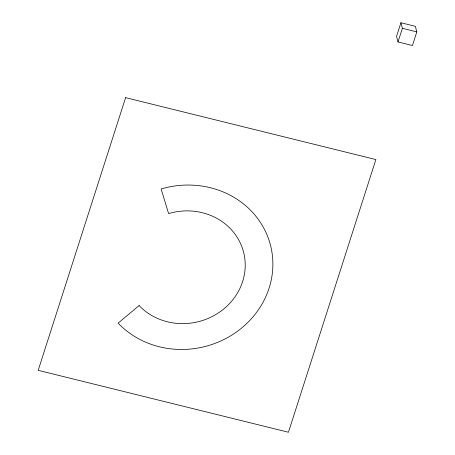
<?xml version="1.0" encoding="UTF-8"?>
<svg xmlns="http://www.w3.org/2000/svg" width="455" height="455" viewBox="0 0 455 455"><rect width="100%" height="100%" fill="white"/><g stroke="black" fill="none" stroke-linecap="round" stroke-linejoin="round"><path stroke-width="0.68" d="M400.935 22.75L396.561 36.383L398 41.951L412.44 45.523L416.808 31.89L415.37 26.322L400.935 22.75L402.374 28.318L398 41.951M402.374 28.318L416.808 31.89M125.614 97.643L38.192 370.325L288.453 432.25L375.875 159.569L125.614 97.643M139.099 305.572L118.118 323.135A88.401 81.786 -14.5 0 0 231.931 335.028A88.401 81.786 -14.5 0 0 265.276 231.021A88.401 81.786 -14.5 0 0 161.133 188.979L168.595 213.583A60.617 56.084 -14.5 0 1 240.007 242.407A60.617 56.084 -14.5 0 1 217.143 313.728A60.617 56.084 -14.5 0 1 139.099 305.572"/></g></svg>
